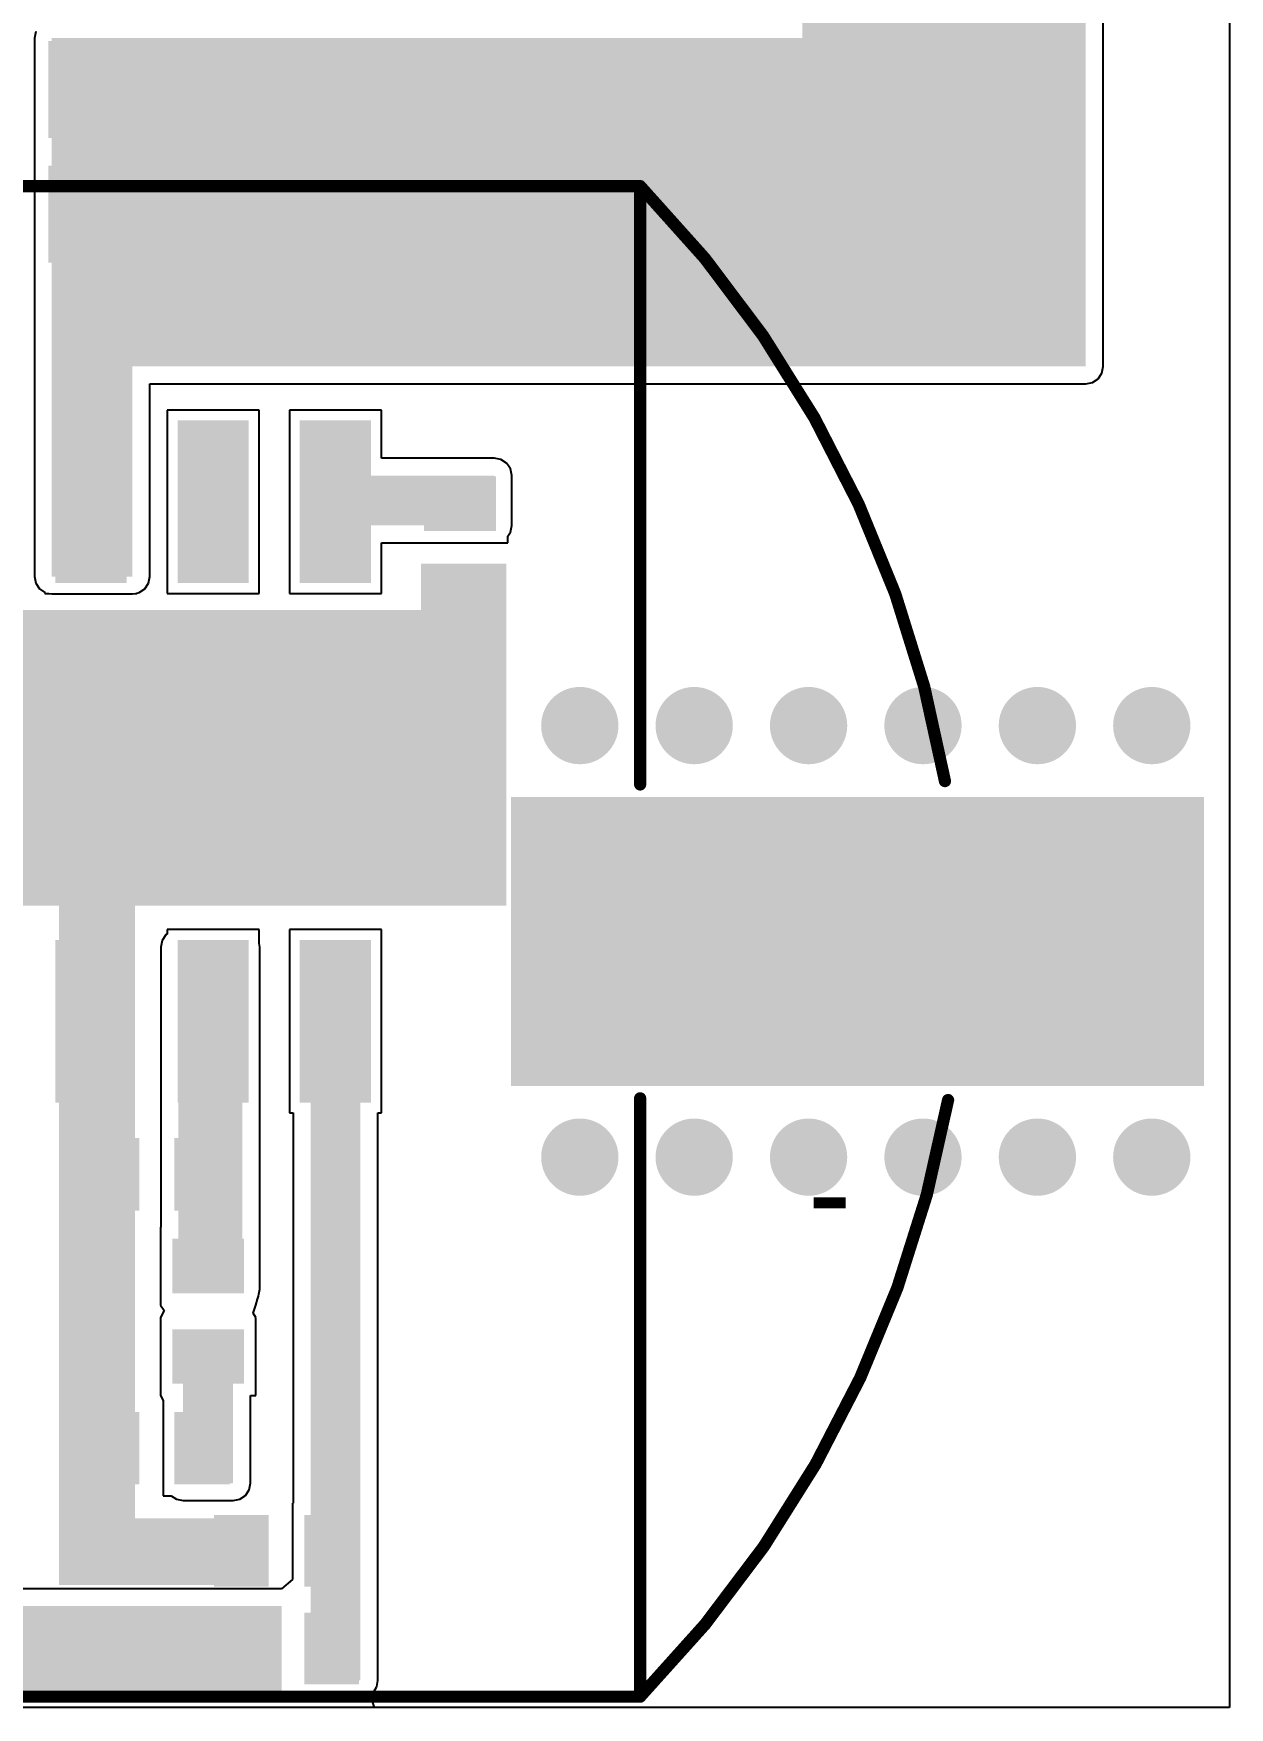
# Model space of a CAD drawing. Header units: millimetres. Extents: x 0 to 212, y 0 to 213.
# Drawn here: x 0.675 to 1.165, y 0.01 to 0.695 of the extents above; entities that cross this region are included whole.
import ezdxf

# ---------------------------------------------------------------- set-up
doc = ezdxf.new("R2010")
doc.units = ezdxf.units.MM
doc.header["$MEASUREMENT"] = 0
for name, color, linetype in [('BottomLayer', 5, 'Continuous'), ('BottomPaste', 16, 'Continuous'), ('BottomSolder', 6, 'Continuous'), ('TopLayer', 1, 'Continuous'), ('TopOverlay', 2, 'Continuous'), ('TopPaste', 8, 'Continuous'), ('TopSolder', 216, 'Continuous'), ('ViaHoleLayer', 16, 'Continuous')]:
    doc.layers.add(name, color=color, linetype=linetype)

# ---------------------------------------------------------------- blocks, each defined once
blk = doc.blocks.new('R___0402_B_3')
at = {"layer": 'BottomLayer'}
for points in [[(-0.0095, 0.0125), (-0.0095, -0.0125), (-0.0275, -0.0125), (-0.0275, 0.0125)], [(0.0275, 0.0125), (0.0275, -0.0125), (0.0095, -0.0125), (0.0095, 0.0125)]]:
    blk.add_hatch(color=5, dxfattribs=at).paths.add_polyline_path(points)
at = {"layer": 'BottomPaste'}
for points in [[(-0.0095, 0.0125), (-0.0095, -0.0125), (-0.0275, -0.0125), (-0.0275, 0.0125)], [(0.0275, 0.0125), (0.0275, -0.0125), (0.0095, -0.0125), (0.0095, 0.0125)]]:
    blk.add_hatch(color=16, dxfattribs=at).paths.add_polyline_path(points)
at = {"layer": 'BottomSolder'}
for points in [[(-0.00733, 0.01467), (-0.00733, -0.01467), (-0.02967, -0.01467), (-0.02967, 0.01467)], [(0.02967, 0.01467), (0.02967, -0.01467), (0.00733, -0.01467), (0.00733, 0.01467)]]:
    blk.add_hatch(color=6, dxfattribs=at).paths.add_polyline_path(points)
blk = doc.blocks.new('R___0402_B_4')
at = {"layer": 'BottomLayer'}
for points in [[(-0.0095, 0.0125), (-0.0095, -0.0125), (-0.0275, -0.0125), (-0.0275, 0.0125)], [(0.0275, 0.0125), (0.0275, -0.0125), (0.0095, -0.0125), (0.0095, 0.0125)]]:
    blk.add_hatch(color=5, dxfattribs=at).paths.add_polyline_path(points)
at = {"layer": 'BottomPaste'}
for points in [[(-0.0095, 0.0125), (-0.0095, -0.0125), (-0.0275, -0.0125), (-0.0275, 0.0125)], [(0.0275, 0.0125), (0.0275, -0.0125), (0.0095, -0.0125), (0.0095, 0.0125)]]:
    blk.add_hatch(color=16, dxfattribs=at).paths.add_polyline_path(points)
at = {"layer": 'BottomSolder'}
for points in [[(-0.00733, 0.01467), (-0.00733, -0.01467), (-0.02967, -0.01467), (-0.02967, 0.01467)], [(0.02967, 0.01467), (0.02967, -0.01467), (0.00733, -0.01467), (0.00733, 0.01467)]]:
    blk.add_hatch(color=6, dxfattribs=at).paths.add_polyline_path(points)
blk = doc.blocks.new('R___0402_B_5')
at = {"layer": 'BottomLayer'}
for points in [[(-0.0095, 0.0125), (-0.0095, -0.0125), (-0.0275, -0.0125), (-0.0275, 0.0125)], [(0.0275, 0.0125), (0.0275, -0.0125), (0.0095, -0.0125), (0.0095, 0.0125)]]:
    blk.add_hatch(color=5, dxfattribs=at).paths.add_polyline_path(points)
at = {"layer": 'BottomPaste'}
for points in [[(-0.0095, 0.0125), (-0.0095, -0.0125), (-0.0275, -0.0125), (-0.0275, 0.0125)], [(0.0275, 0.0125), (0.0275, -0.0125), (0.0095, -0.0125), (0.0095, 0.0125)]]:
    blk.add_hatch(color=16, dxfattribs=at).paths.add_polyline_path(points)
at = {"layer": 'BottomSolder'}
for points in [[(-0.00733, 0.01467), (-0.00733, -0.01467), (-0.02967, -0.01467), (-0.02967, 0.01467)], [(0.02967, 0.01467), (0.02967, -0.01467), (0.00733, -0.01467), (0.00733, 0.01467)]]:
    blk.add_hatch(color=6, dxfattribs=at).paths.add_polyline_path(points)
blk = doc.blocks.new('R___0402_B_6')
at = {"layer": 'BottomLayer'}
for points in [[(-0.0095, 0.0125), (-0.0095, -0.0125), (-0.0275, -0.0125), (-0.0275, 0.0125)], [(0.0275, 0.0125), (0.0275, -0.0125), (0.0095, -0.0125), (0.0095, 0.0125)]]:
    blk.add_hatch(color=5, dxfattribs=at).paths.add_polyline_path(points)
at = {"layer": 'BottomPaste'}
for points in [[(-0.0095, 0.0125), (-0.0095, -0.0125), (-0.0275, -0.0125), (-0.0275, 0.0125)], [(0.0275, 0.0125), (0.0275, -0.0125), (0.0095, -0.0125), (0.0095, 0.0125)]]:
    blk.add_hatch(color=16, dxfattribs=at).paths.add_polyline_path(points)
at = {"layer": 'BottomSolder'}
for points in [[(-0.00733, 0.01467), (-0.00733, -0.01467), (-0.02967, -0.01467), (-0.02967, 0.01467)], [(0.02967, 0.01467), (0.02967, -0.01467), (0.00733, -0.01467), (0.00733, 0.01467)]]:
    blk.add_hatch(color=6, dxfattribs=at).paths.add_polyline_path(points)
blk = doc.blocks.new('C___0402_B_11')
at = {"layer": 'BottomLayer'}
for points in [[(-0.0095, 0.0125), (-0.0095, -0.0125), (-0.0275, -0.0125), (-0.0275, 0.0125)], [(0.0275, 0.0125), (0.0275, -0.0125), (0.0095, -0.0125), (0.0095, 0.0125)]]:
    blk.add_hatch(color=5, dxfattribs=at).paths.add_polyline_path(points)
at = {"layer": 'BottomPaste'}
for points in [[(-0.0095, 0.0125), (-0.0095, -0.0125), (-0.0275, -0.0125), (-0.0275, 0.0125)], [(0.0275, 0.0125), (0.0275, -0.0125), (0.0095, -0.0125), (0.0095, 0.0125)]]:
    blk.add_hatch(color=16, dxfattribs=at).paths.add_polyline_path(points)
at = {"layer": 'BottomSolder'}
for points in [[(-0.00714, 0.01486), (-0.00714, -0.01486), (-0.02986, -0.01486), (-0.02986, 0.01486)], [(0.02986, 0.01486), (0.02986, -0.01486), (0.00714, -0.01486), (0.00714, 0.01486)]]:
    blk.add_hatch(color=6, dxfattribs=at).paths.add_polyline_path(points)
blk = doc.blocks.new('C___0402_B_12')
at = {"layer": 'BottomLayer'}
for points in [[(-0.0095, 0.0125), (-0.0095, -0.0125), (-0.0275, -0.0125), (-0.0275, 0.0125)], [(0.0275, 0.0125), (0.0275, -0.0125), (0.0095, -0.0125), (0.0095, 0.0125)]]:
    blk.add_hatch(color=5, dxfattribs=at).paths.add_polyline_path(points)
at = {"layer": 'BottomPaste'}
for points in [[(-0.0095, 0.0125), (-0.0095, -0.0125), (-0.0275, -0.0125), (-0.0275, 0.0125)], [(0.0275, 0.0125), (0.0275, -0.0125), (0.0095, -0.0125), (0.0095, 0.0125)]]:
    blk.add_hatch(color=16, dxfattribs=at).paths.add_polyline_path(points)
at = {"layer": 'BottomSolder'}
for points in [[(-0.00714, 0.01486), (-0.00714, -0.01486), (-0.02986, -0.01486), (-0.02986, 0.01486)], [(0.02986, 0.01486), (0.02986, -0.01486), (0.00714, -0.01486), (0.00714, 0.01486)]]:
    blk.add_hatch(color=6, dxfattribs=at).paths.add_polyline_path(points)
blk = doc.blocks.new('C___0603_B_14')
at = {"layer": 'BottomLayer'}
for points in [[(-0.045, -0.0175), (-0.045, 0.0175), (-0.015, 0.0175), (-0.015, -0.0175)], [(0.015, -0.0175), (0.015, 0.0175), (0.045, 0.0175), (0.045, -0.0175)]]:
    blk.add_hatch(color=5, dxfattribs=at).paths.add_polyline_path(points)
at = {"layer": 'BottomPaste'}
for points in [[(-0.045, -0.0175), (-0.045, 0.0175), (-0.015, 0.0175), (-0.015, -0.0175)], [(0.015, -0.0175), (0.015, 0.0175), (0.045, 0.0175), (0.045, -0.0175)]]:
    blk.add_hatch(color=16, dxfattribs=at).paths.add_polyline_path(points)
at = {"layer": 'BottomSolder'}
for points in [[(-0.04736, -0.01986), (-0.04736, 0.01986), (-0.01264, 0.01986), (-0.01264, -0.01986)], [(0.01264, -0.01986), (0.01264, 0.01986), (0.04736, 0.01986), (0.04736, -0.01986)]]:
    blk.add_hatch(color=6, dxfattribs=at).paths.add_polyline_path(points)
blk = doc.blocks.new('C___0603_B_15')
at = {"layer": 'BottomLayer'}
for points in [[(-0.045, -0.0175), (-0.045, 0.0175), (-0.015, 0.0175), (-0.015, -0.0175)], [(0.015, -0.0175), (0.015, 0.0175), (0.045, 0.0175), (0.045, -0.0175)]]:
    blk.add_hatch(color=5, dxfattribs=at).paths.add_polyline_path(points)
at = {"layer": 'BottomPaste'}
for points in [[(-0.045, -0.0175), (-0.045, 0.0175), (-0.015, 0.0175), (-0.015, -0.0175)], [(0.015, -0.0175), (0.015, 0.0175), (0.045, 0.0175), (0.045, -0.0175)]]:
    blk.add_hatch(color=16, dxfattribs=at).paths.add_polyline_path(points)
at = {"layer": 'BottomSolder'}
for points in [[(-0.04736, -0.01986), (-0.04736, 0.01986), (-0.01264, 0.01986), (-0.01264, -0.01986)], [(0.01264, -0.01986), (0.01264, 0.01986), (0.04736, 0.01986), (0.04736, -0.01986)]]:
    blk.add_hatch(color=6, dxfattribs=at).paths.add_polyline_path(points)
blk = doc.blocks.new('8_SO_P____P___B_31')
at = {"layer": 'BottomLayer'}
for points in [[(-0.13681, 0.08681), (-0.07579, 0.08681), (-0.07579, 0.06319), (-0.13681, 0.06319)], [(0.07579, 0.08681), (0.13681, 0.08681), (0.13681, 0.06319), (0.07579, 0.06319)], [(-0.04502, 0.04502), (0.04502, 0.04502), (0.04502, -0.04502), (-0.04502, -0.04502)], [(-0.13681, 0.03681), (-0.07579, 0.03681), (-0.07579, 0.01319), (-0.13681, 0.01319)], [(0.07579, 0.03681), (0.13681, 0.03681), (0.13681, 0.01319), (0.07579, 0.01319)], [(-0.13681, -0.01319), (-0.07579, -0.01319), (-0.07579, -0.03681), (-0.13681, -0.03681)], [(0.07579, -0.01319), (0.13681, -0.01319), (0.13681, -0.03681), (0.07579, -0.03681)], [(-0.13681, -0.06319), (-0.07579, -0.06319), (-0.07579, -0.08681), (-0.13681, -0.08681)], [(0.07579, -0.06319), (0.13681, -0.06319), (0.13681, -0.08681), (0.07579, -0.08681)]]:
    blk.add_hatch(color=5, dxfattribs=at).paths.add_polyline_path(points)
at = {"layer": 'BottomPaste'}
for points in [[(-0.13681, 0.08681), (-0.07579, 0.08681), (-0.07579, 0.06319), (-0.13681, 0.06319)], [(0.07579, 0.08681), (0.13681, 0.08681), (0.13681, 0.06319), (0.07579, 0.06319)], [(-0.04502, 0.04502), (0.04502, 0.04502), (0.04502, -0.04502), (-0.04502, -0.04502)], [(-0.13681, 0.03681), (-0.07579, 0.03681), (-0.07579, 0.01319), (-0.13681, 0.01319)], [(0.07579, 0.03681), (0.13681, 0.03681), (0.13681, 0.01319), (0.07579, 0.01319)], [(-0.13681, -0.01319), (-0.07579, -0.01319), (-0.07579, -0.03681), (-0.13681, -0.03681)], [(0.07579, -0.01319), (0.13681, -0.01319), (0.13681, -0.03681), (0.07579, -0.03681)], [(-0.13681, -0.06319), (-0.07579, -0.06319), (-0.07579, -0.08681), (-0.13681, -0.08681)], [(0.07579, -0.06319), (0.13681, -0.06319), (0.13681, -0.08681), (0.07579, -0.08681)]]:
    blk.add_hatch(color=16, dxfattribs=at).paths.add_polyline_path(points)
at = {"layer": 'BottomSolder'}
for points in [[(-0.13957, 0.08957), (-0.07303, 0.08957), (-0.07303, 0.06043), (-0.13957, 0.06043)], [(0.07303, 0.08957), (0.13957, 0.08957), (0.13957, 0.06043), (0.07303, 0.06043)], [(-0.04778, 0.04778), (0.04778, 0.04778), (0.04778, -0.04778), (-0.04778, -0.04778)], [(-0.13957, 0.03957), (-0.07303, 0.03957), (-0.07303, 0.01043), (-0.13957, 0.01043)], [(0.07303, 0.03957), (0.13957, 0.03957), (0.13957, 0.01043), (0.07303, 0.01043)], [(-0.13957, -0.01043), (-0.07303, -0.01043), (-0.07303, -0.03957), (-0.13957, -0.03957)], [(0.07303, -0.01043), (0.13957, -0.01043), (0.13957, -0.03957), (0.07303, -0.03957)], [(-0.13957, -0.06043), (-0.07303, -0.06043), (-0.07303, -0.08957), (-0.13957, -0.08957)], [(0.07303, -0.06043), (0.13957, -0.06043), (0.13957, -0.08957), (0.07303, -0.08957)]]:
    blk.add_hatch(color=6, dxfattribs=at).paths.add_polyline_path(points)
blk = doc.blocks.new('BS_CR2032_8_44')
at = {"layer": 'TopLayer'}
for points in [[(0.38681, 0.0748), (0.52461, 0.0748), (0.52461, -0.0748), (0.38681, -0.0748)], [(-0.5935, 0.05512), (-0.31792, 0.05512), (-0.31792, -0.05512), (-0.5935, -0.05512)]]:
    blk.add_hatch(color=1, dxfattribs=at).paths.add_polyline_path(points)
at = {"layer": 'TopPaste'}
for points in [[(0.38681, 0.0748), (0.52461, 0.0748), (0.52461, -0.0748), (0.38681, -0.0748)], [(-0.5935, 0.05512), (-0.31792, 0.05512), (-0.31792, -0.05512), (-0.5935, -0.05512)]]:
    blk.add_hatch(color=8, dxfattribs=at).paths.add_polyline_path(points)
at = {"layer": 'TopSolder'}
for points in [[(0.38281, 0.0788), (0.52861, 0.0788), (0.52861, -0.0788), (0.38281, -0.0788)], [(-0.5975, 0.05912), (-0.31391, 0.05912), (-0.31391, -0.05912), (-0.5975, -0.05912)]]:
    blk.add_hatch(color=216, dxfattribs=at).paths.add_polyline_path(points)
at = {"layer": 'TopOverlay', "const_width": 0.005}
for points in [[(-0.49275, 0.06493, -0.149915), (-0.36677, 0.30906)], [(-0.36677, -0.30906, -0.150998), (-0.49147, -0.06559)]]:
    blk.add_lwpolyline(points, format="xyb", dxfattribs=at)
for points in [[(0.25819, 0.30906), (-0.36681, 0.30906)], [(-0.36677, 0.30906), (-0.36677, 0.06422)], [(0.30004, 0.2559), (0.25819, 0.30906)], [(0.4535, 0.2559), (0.30004, 0.2559)], [(0.4535, 0.2559), (0.4535, 0.15157)], [(0.33397, 0.19095), (0.33397, -0.19095)], [(0.43382, 0.19095), (0.33539, 0.19095)], [(0.43382, 0.19095), (0.43382, 0.15157)], [(0.4535, 0.15157), (0.43382, 0.15157)], [(-0.36677, -0.06422), (-0.36677, -0.30906)], [(0.4324, -0.15157), (0.4324, -0.19095)], [(0.45208, -0.15157), (0.4324, -0.15157)], [(0.45208, -0.15157), (0.45208, -0.2559)], [(0.4324, -0.19095), (0.33397, -0.19095)], [(0.29988, -0.2559), (0.25456, -0.30906)], [(0.45208, -0.2559), (0.29988, -0.2559)], [(0.25456, -0.30906), (-0.36677, -0.30906)]]:
    blk.add_lwpolyline(points, dxfattribs=at)
at = {"layer": 'TopOverlay', "const_width": 0.0025}
for points in [[(-0.36806, 0.30906, 1), (-0.36556, 0.30906, 1)], [(-0.36802, 0.30906, 1), (-0.36552, 0.30906, 1)], [(-0.36802, 0.30906, 1), (-0.36552, 0.30906, 1)], [(0.25694, 0.30906, 1), (0.25944, 0.30906, 1)], [(0.25694, 0.30906, 1), (0.25944, 0.30906, 1)], [(0.29879, 0.2559, 1), (0.30129, 0.2559, 1)], [(0.29879, 0.2559, 1), (0.30129, 0.2559, 1)], [(0.45225, 0.2559, 1), (0.45475, 0.2559, 1)], [(0.45225, 0.2559, 1), (0.45475, 0.2559, 1)], [(0.33272, 0.19095, 1), (0.33522, 0.19095, 1)], [(0.33414, 0.19095, 1), (0.33664, 0.19095, 1)], [(0.43257, 0.19095, 1), (0.43507, 0.19095, 1)], [(0.43257, 0.19095, 1), (0.43507, 0.19095, 1)], [(0.43257, 0.15157, 1), (0.43507, 0.15157, 1)], [(0.43257, 0.15157, 1), (0.43507, 0.15157, 1)], [(0.45225, 0.15157, 1), (0.45475, 0.15157, 1)], [(0.45225, 0.15157, 1), (0.45475, 0.15157, 1)], [(-0.494, 0.06493, 1), (-0.4915, 0.06493, 1)], [(-0.36802, 0.06422, 1), (-0.36552, 0.06422, 1)], [(-0.49272, -0.06559, 1), (-0.49022, -0.06559, 1)], [(-0.36802, -0.06422, 1), (-0.36552, -0.06422, 1)], [(0.43115, -0.15157, 1), (0.43365, -0.15157, 1)], [(0.43115, -0.15157, 1), (0.43365, -0.15157, 1)], [(0.45083, -0.15157, 1), (0.45333, -0.15157, 1)], [(0.45083, -0.15157, 1), (0.45333, -0.15157, 1)], [(0.33272, -0.19095, 1), (0.33522, -0.19095, 1)], [(0.33272, -0.19095, 1), (0.33522, -0.19095, 1)], [(0.43115, -0.19095, 1), (0.43365, -0.19095, 1)], [(0.43115, -0.19095, 1), (0.43365, -0.19095, 1)], [(0.29863, -0.2559, 1), (0.30113, -0.2559, 1)], [(0.29863, -0.2559, 1), (0.30113, -0.2559, 1)], [(0.45083, -0.2559, 1), (0.45333, -0.2559, 1)], [(0.45083, -0.2559, 1), (0.45333, -0.2559, 1)], [(-0.36802, -0.30906, 1), (-0.36552, -0.30906, 1)], [(-0.36802, -0.30906, 1), (-0.36552, -0.30906, 1)], [(-0.36802, -0.30906, 1), (-0.36552, -0.30906, 1)], [(0.25331, -0.30906, 1), (0.25581, -0.30906, 1)], [(0.25331, -0.30906, 1), (0.25581, -0.30906, 1)]]:
    blk.add_lwpolyline(points, format="xyb", close=True, dxfattribs=at)
at = {"layer": 'TopOverlay'}
for s, p in [('+', (0.24306, 0.09488)), ('-', (-0.45324, 0.09152))]:
    blk.add_text(s, height=0.04, dxfattribs=at).set_placement(p)

msp = doc.modelspace()

# ---------------------------------------------------------------- hatches: boundary and pattern name
at = {"layer": 'BottomLayer'}
for points in [[(1.106, 1.12976), (0.99, 1.12976), (0.99, 0.559), (1.106, 0.559)], [(0.683, 0.559), (1.083, 0.559), (1.083, 0.69332), (0.683, 0.69332)], [(0.716, 0.69332), (0.683, 0.69332), (0.683, 0.473), (0.716, 0.473)], [(0.7896, 0.51432), (0.7896, 0.4939), (0.864, 0.4939), (0.864, 0.51432)], [(0.834, 0.47832), (0.834, 0.43832), (0.869, 0.43832), (0.869, 0.47832)], [(0.52, 0.45932), (0.52, 0.33832), (0.869, 0.33832), (0.869, 0.45932)], [(0.717, 0.38432), (0.686, 0.38432), (0.686, 0.06332), (0.717, 0.06332)], [(0.761, 0.32132), (0.73474, 0.32132), (0.73474, 0.18132), (0.761, 0.18132)], [(0.78885, 0.02132), (0.80927, 0.02132), (0.80927, 0.32064), (0.78885, 0.32064)], [(0.75715, 0.16232), (0.73673, 0.16232), (0.73673, 0.102), (0.75715, 0.102)], [(0.77008, 0.06032), (0.77008, 0.08759), (0.686, 0.08759), (0.686, 0.06032)], [(0.319, 0.05167), (0.319, 0.015), (0.777, 0.015), (0.777, 0.05167)]]:
    msp.add_hatch(color=5, dxfattribs=at).paths.add_polyline_path(points)
h = msp.add_hatch(color=5, dxfattribs=at)
edge = h.paths.add_edge_path()
edge.add_arc((0.696, 0.43632), 0.01181, 0, 360)
h = msp.add_hatch(color=5, dxfattribs=at)
edge = h.paths.add_edge_path()
edge.add_arc((0.747, 0.43632), 0.01181, 0, 360)
h = msp.add_hatch(color=5, dxfattribs=at)
edge = h.paths.add_edge_path()
edge.add_arc((0.796, 0.43632), 0.01181, 0, 360)
h = msp.add_hatch(color=5, dxfattribs=at)
edge = h.paths.add_edge_path()
edge.add_arc((0.899, 0.412), 0.01181, 0, 360)
h = msp.add_hatch(color=5, dxfattribs=at)
edge = h.paths.add_edge_path()
edge.add_arc((0.9458, 0.412), 0.01181, 0, 360)
h = msp.add_hatch(color=5, dxfattribs=at)
edge = h.paths.add_edge_path()
edge.add_arc((0.9926, 0.412), 0.01181, 0, 360)
h = msp.add_hatch(color=5, dxfattribs=at)
edge = h.paths.add_edge_path()
edge.add_arc((1.0394, 0.412), 0.01181, 0, 360)
h = msp.add_hatch(color=5, dxfattribs=at)
edge = h.paths.add_edge_path()
edge.add_arc((1.0862, 0.412), 0.01181, 0, 360)
h = msp.add_hatch(color=5, dxfattribs=at)
edge = h.paths.add_edge_path()
edge.add_arc((1.133, 0.412), 0.01181, 0, 360)
h = msp.add_hatch(color=5, dxfattribs=at)
edge = h.paths.add_edge_path()
edge.add_arc((0.698, 0.36232), 0.01181, 0, 360)
h = msp.add_hatch(color=5, dxfattribs=at)
edge = h.paths.add_edge_path()
edge.add_arc((0.748, 0.36232), 0.01181, 0, 360)
h = msp.add_hatch(color=5, dxfattribs=at)
edge = h.paths.add_edge_path()
edge.add_arc((0.798, 0.36232), 0.01181, 0, 360)
h = msp.add_hatch(color=5, dxfattribs=at)
edge = h.paths.add_edge_path()
edge.add_arc((0.899, 0.23541), 0.01181, 0, 360)
h = msp.add_hatch(color=5, dxfattribs=at)
edge = h.paths.add_edge_path()
edge.add_arc((0.9458, 0.23541), 0.01181, 0, 360)
h = msp.add_hatch(color=5, dxfattribs=at)
edge = h.paths.add_edge_path()
edge.add_arc((0.9926, 0.23541), 0.01181, 0, 360)
h = msp.add_hatch(color=5, dxfattribs=at)
edge = h.paths.add_edge_path()
edge.add_arc((1.0394, 0.23541), 0.01181, 0, 360)
h = msp.add_hatch(color=5, dxfattribs=at)
edge = h.paths.add_edge_path()
edge.add_arc((1.0862, 0.23541), 0.01181, 0, 360)
h = msp.add_hatch(color=5, dxfattribs=at)
edge = h.paths.add_edge_path()
edge.add_arc((1.133, 0.23541), 0.01181, 0, 360)
h = msp.add_hatch(color=5, dxfattribs=at)
edge = h.paths.add_edge_path()
edge.add_arc((0.701, 0.19532), 0.01181, 0, 360)
h = msp.add_hatch(color=5, dxfattribs=at)
edge = h.paths.add_edge_path()
edge.add_arc((0.701, 0.16132), 0.01181, 0, 360)
at = {"layer": 'BottomSolder'}
h = msp.add_hatch(color=6, dxfattribs=at)
edge = h.paths.add_edge_path()
edge.add_arc((0.696, 0.43632), 0.01581, 0, 360)
h = msp.add_hatch(color=6, dxfattribs=at)
edge = h.paths.add_edge_path()
edge.add_arc((0.747, 0.43632), 0.01581, 0, 360)
h = msp.add_hatch(color=6, dxfattribs=at)
edge = h.paths.add_edge_path()
edge.add_arc((0.796, 0.43632), 0.01581, 0, 360)
h = msp.add_hatch(color=6, dxfattribs=at)
edge = h.paths.add_edge_path()
edge.add_arc((0.899, 0.412), 0.01581, 0, 360)
h = msp.add_hatch(color=6, dxfattribs=at)
edge = h.paths.add_edge_path()
edge.add_arc((0.9458, 0.412), 0.01581, 0, 360)
h = msp.add_hatch(color=6, dxfattribs=at)
edge = h.paths.add_edge_path()
edge.add_arc((0.9926, 0.412), 0.01581, 0, 360)
h = msp.add_hatch(color=6, dxfattribs=at)
edge = h.paths.add_edge_path()
edge.add_arc((1.0394, 0.412), 0.01581, 0, 360)
h = msp.add_hatch(color=6, dxfattribs=at)
edge = h.paths.add_edge_path()
edge.add_arc((1.0862, 0.412), 0.01581, 0, 360)
h = msp.add_hatch(color=6, dxfattribs=at)
edge = h.paths.add_edge_path()
edge.add_arc((1.133, 0.412), 0.01581, 0, 360)
h = msp.add_hatch(color=6, dxfattribs=at)
edge = h.paths.add_edge_path()
edge.add_arc((0.698, 0.36232), 0.01581, 0, 360)
h = msp.add_hatch(color=6, dxfattribs=at)
edge = h.paths.add_edge_path()
edge.add_arc((0.748, 0.36232), 0.01581, 0, 360)
h = msp.add_hatch(color=6, dxfattribs=at)
edge = h.paths.add_edge_path()
edge.add_arc((0.798, 0.36232), 0.01581, 0, 360)
h = msp.add_hatch(color=6, dxfattribs=at)
edge = h.paths.add_edge_path()
edge.add_arc((0.899, 0.23541), 0.01581, 0, 360)
h = msp.add_hatch(color=6, dxfattribs=at)
edge = h.paths.add_edge_path()
edge.add_arc((0.9458, 0.23541), 0.01581, 0, 360)
h = msp.add_hatch(color=6, dxfattribs=at)
edge = h.paths.add_edge_path()
edge.add_arc((0.9926, 0.23541), 0.01581, 0, 360)
h = msp.add_hatch(color=6, dxfattribs=at)
edge = h.paths.add_edge_path()
edge.add_arc((1.0394, 0.23541), 0.01581, 0, 360)
h = msp.add_hatch(color=6, dxfattribs=at)
edge = h.paths.add_edge_path()
edge.add_arc((1.0862, 0.23541), 0.01581, 0, 360)
h = msp.add_hatch(color=6, dxfattribs=at)
edge = h.paths.add_edge_path()
edge.add_arc((1.133, 0.23541), 0.01581, 0, 360)
at = {"layer": 'TopLayer'}
h = msp.add_hatch(color=1, dxfattribs=at)
edge = h.paths.add_edge_path()
edge.add_arc((0.696, 0.43632), 0.01181, 0, 360)
h = msp.add_hatch(color=1, dxfattribs=at)
edge = h.paths.add_edge_path()
edge.add_arc((0.747, 0.43632), 0.01181, 0, 360)
h = msp.add_hatch(color=1, dxfattribs=at)
edge = h.paths.add_edge_path()
edge.add_arc((0.796, 0.43632), 0.01181, 0, 360)
h = msp.add_hatch(color=1, dxfattribs=at)
edge = h.paths.add_edge_path()
edge.add_arc((0.899, 0.412), 0.01181, 0, 360)
h = msp.add_hatch(color=1, dxfattribs=at)
edge = h.paths.add_edge_path()
edge.add_arc((0.9458, 0.412), 0.01181, 0, 360)
h = msp.add_hatch(color=1, dxfattribs=at)
edge = h.paths.add_edge_path()
edge.add_arc((0.9926, 0.412), 0.01181, 0, 360)
h = msp.add_hatch(color=1, dxfattribs=at)
edge = h.paths.add_edge_path()
edge.add_arc((1.0394, 0.412), 0.01181, 0, 360)
h = msp.add_hatch(color=1, dxfattribs=at)
edge = h.paths.add_edge_path()
edge.add_arc((1.0862, 0.412), 0.01181, 0, 360)
h = msp.add_hatch(color=1, dxfattribs=at)
edge = h.paths.add_edge_path()
edge.add_arc((1.133, 0.412), 0.01181, 0, 360)
h = msp.add_hatch(color=1, dxfattribs=at)
edge = h.paths.add_edge_path()
edge.add_arc((0.698, 0.36232), 0.01181, 0, 360)
h = msp.add_hatch(color=1, dxfattribs=at)
edge = h.paths.add_edge_path()
edge.add_arc((0.748, 0.36232), 0.01181, 0, 360)
h = msp.add_hatch(color=1, dxfattribs=at)
edge = h.paths.add_edge_path()
edge.add_arc((0.798, 0.36232), 0.01181, 0, 360)
h = msp.add_hatch(color=1, dxfattribs=at)
edge = h.paths.add_edge_path()
edge.add_arc((0.899, 0.23541), 0.01181, 0, 360)
h = msp.add_hatch(color=1, dxfattribs=at)
edge = h.paths.add_edge_path()
edge.add_arc((0.9458, 0.23541), 0.01181, 0, 360)
h = msp.add_hatch(color=1, dxfattribs=at)
edge = h.paths.add_edge_path()
edge.add_arc((0.9926, 0.23541), 0.01181, 0, 360)
h = msp.add_hatch(color=1, dxfattribs=at)
edge = h.paths.add_edge_path()
edge.add_arc((1.0394, 0.23541), 0.01181, 0, 360)
h = msp.add_hatch(color=1, dxfattribs=at)
edge = h.paths.add_edge_path()
edge.add_arc((1.0862, 0.23541), 0.01181, 0, 360)
h = msp.add_hatch(color=1, dxfattribs=at)
edge = h.paths.add_edge_path()
edge.add_arc((1.133, 0.23541), 0.01181, 0, 360)
h = msp.add_hatch(color=1, dxfattribs=at)
edge = h.paths.add_edge_path()
edge.add_arc((0.701, 0.19532), 0.01181, 0, 360)
h = msp.add_hatch(color=1, dxfattribs=at)
edge = h.paths.add_edge_path()
edge.add_arc((0.701, 0.16132), 0.01181, 0, 360)
at = {"layer": 'TopSolder'}
h = msp.add_hatch(color=216, dxfattribs=at)
edge = h.paths.add_edge_path()
edge.add_arc((0.696, 0.43632), 0.01581, 0, 360)
h = msp.add_hatch(color=216, dxfattribs=at)
edge = h.paths.add_edge_path()
edge.add_arc((0.747, 0.43632), 0.01581, 0, 360)
h = msp.add_hatch(color=216, dxfattribs=at)
edge = h.paths.add_edge_path()
edge.add_arc((0.796, 0.43632), 0.01581, 0, 360)
h = msp.add_hatch(color=216, dxfattribs=at)
edge = h.paths.add_edge_path()
edge.add_arc((0.899, 0.412), 0.01581, 0, 360)
h = msp.add_hatch(color=216, dxfattribs=at)
edge = h.paths.add_edge_path()
edge.add_arc((0.9458, 0.412), 0.01581, 0, 360)
h = msp.add_hatch(color=216, dxfattribs=at)
edge = h.paths.add_edge_path()
edge.add_arc((0.9926, 0.412), 0.01581, 0, 360)
h = msp.add_hatch(color=216, dxfattribs=at)
edge = h.paths.add_edge_path()
edge.add_arc((1.0394, 0.412), 0.01581, 0, 360)
h = msp.add_hatch(color=216, dxfattribs=at)
edge = h.paths.add_edge_path()
edge.add_arc((1.0862, 0.412), 0.01581, 0, 360)
h = msp.add_hatch(color=216, dxfattribs=at)
edge = h.paths.add_edge_path()
edge.add_arc((1.133, 0.412), 0.01581, 0, 360)
h = msp.add_hatch(color=216, dxfattribs=at)
edge = h.paths.add_edge_path()
edge.add_arc((0.698, 0.36232), 0.01581, 0, 360)
h = msp.add_hatch(color=216, dxfattribs=at)
edge = h.paths.add_edge_path()
edge.add_arc((0.748, 0.36232), 0.01581, 0, 360)
h = msp.add_hatch(color=216, dxfattribs=at)
edge = h.paths.add_edge_path()
edge.add_arc((0.798, 0.36232), 0.01581, 0, 360)
h = msp.add_hatch(color=216, dxfattribs=at)
edge = h.paths.add_edge_path()
edge.add_arc((0.899, 0.23541), 0.01581, 0, 360)
h = msp.add_hatch(color=216, dxfattribs=at)
edge = h.paths.add_edge_path()
edge.add_arc((0.9458, 0.23541), 0.01581, 0, 360)
h = msp.add_hatch(color=216, dxfattribs=at)
edge = h.paths.add_edge_path()
edge.add_arc((0.9926, 0.23541), 0.01581, 0, 360)
h = msp.add_hatch(color=216, dxfattribs=at)
edge = h.paths.add_edge_path()
edge.add_arc((1.0394, 0.23541), 0.01581, 0, 360)
h = msp.add_hatch(color=216, dxfattribs=at)
edge = h.paths.add_edge_path()
edge.add_arc((1.0862, 0.23541), 0.01581, 0, 360)
h = msp.add_hatch(color=216, dxfattribs=at)
edge = h.paths.add_edge_path()
edge.add_arc((1.133, 0.23541), 0.01581, 0, 360)
at = {"layer": 'ViaHoleLayer'}
h = msp.add_hatch(color=16, dxfattribs=at)
edge = h.paths.add_edge_path()
edge.add_arc((0.696, 0.43632), 0.00591, 0, 360)
h = msp.add_hatch(color=16, dxfattribs=at)
edge = h.paths.add_edge_path()
edge.add_arc((0.747, 0.43632), 0.00591, 0, 360)
h = msp.add_hatch(color=16, dxfattribs=at)
edge = h.paths.add_edge_path()
edge.add_arc((0.796, 0.43632), 0.00591, 0, 360)
h = msp.add_hatch(color=16, dxfattribs=at)
edge = h.paths.add_edge_path()
edge.add_arc((0.899, 0.412), 0.00591, 0, 360)
h = msp.add_hatch(color=16, dxfattribs=at)
edge = h.paths.add_edge_path()
edge.add_arc((0.9458, 0.412), 0.00591, 0, 360)
h = msp.add_hatch(color=16, dxfattribs=at)
edge = h.paths.add_edge_path()
edge.add_arc((0.9926, 0.412), 0.00591, 0, 360)
h = msp.add_hatch(color=16, dxfattribs=at)
edge = h.paths.add_edge_path()
edge.add_arc((1.0394, 0.412), 0.00591, 0, 360)
h = msp.add_hatch(color=16, dxfattribs=at)
edge = h.paths.add_edge_path()
edge.add_arc((1.0862, 0.412), 0.00591, 0, 360)
h = msp.add_hatch(color=16, dxfattribs=at)
edge = h.paths.add_edge_path()
edge.add_arc((1.133, 0.412), 0.00591, 0, 360)
h = msp.add_hatch(color=16, dxfattribs=at)
edge = h.paths.add_edge_path()
edge.add_arc((0.698, 0.36232), 0.00591, 0, 360)
h = msp.add_hatch(color=16, dxfattribs=at)
edge = h.paths.add_edge_path()
edge.add_arc((0.748, 0.36232), 0.00591, 0, 360)
h = msp.add_hatch(color=16, dxfattribs=at)
edge = h.paths.add_edge_path()
edge.add_arc((0.798, 0.36232), 0.00591, 0, 360)
h = msp.add_hatch(color=16, dxfattribs=at)
edge = h.paths.add_edge_path()
edge.add_arc((0.899, 0.23541), 0.00591, 0, 360)
h = msp.add_hatch(color=16, dxfattribs=at)
edge = h.paths.add_edge_path()
edge.add_arc((0.9458, 0.23541), 0.00591, 0, 360)
h = msp.add_hatch(color=16, dxfattribs=at)
edge = h.paths.add_edge_path()
edge.add_arc((0.9926, 0.23541), 0.00591, 0, 360)
h = msp.add_hatch(color=16, dxfattribs=at)
edge = h.paths.add_edge_path()
edge.add_arc((1.0394, 0.23541), 0.00591, 0, 360)
h = msp.add_hatch(color=16, dxfattribs=at)
edge = h.paths.add_edge_path()
edge.add_arc((1.0862, 0.23541), 0.00591, 0, 360)
h = msp.add_hatch(color=16, dxfattribs=at)
edge = h.paths.add_edge_path()
edge.add_arc((1.133, 0.23541), 0.00591, 0, 360)
h = msp.add_hatch(color=16, dxfattribs=at)
edge = h.paths.add_edge_path()
edge.add_arc((0.701, 0.19532), 0.00591, 0, 360)
h = msp.add_hatch(color=16, dxfattribs=at)
edge = h.paths.add_edge_path()
edge.add_arc((0.701, 0.16132), 0.00591, 0, 360)

# ---------------------------------------------------------------- linework, layer by layer
at = {"layer": 'BottomLayer'}
for p, q in [((1.1648, 3.90204), (1.1648, 0.0102)), ((1.11314, 0.559), (1.11314, 1.07728)), ((0.67641, 0.69605), (0.67586, 0.69332)), ((0.67586, 0.69332), (0.67586, 0.559)), ((0.67586, 0.559), (0.67586, 0.473)), ((1.11105, 0.55395), (1.11259, 0.55627)), ((1.11259, 0.55627), (1.11314, 0.559)), ((0.72314, 0.473), (0.72314, 0.55186)), ((0.72314, 0.55186), (1.106, 0.55186)), ((1.106, 0.55186), (1.10873, 0.55241)), ((1.10873, 0.55241), (1.11105, 0.55395)), ((0.76781, 0.54113), (0.73019, 0.54113)), ((0.73019, 0.54113), (0.73019, 0.46611)), ((0.76781, 0.46611), (0.76781, 0.54113)), ((0.81781, 0.54113), (0.78019, 0.54113)), ((0.78019, 0.54113), (0.78019, 0.46611)), ((0.81781, 0.52146), (0.81781, 0.54113)), ((0.864, 0.52146), (0.81781, 0.52146)), ((0.86673, 0.52091), (0.864, 0.52146)), ((0.86905, 0.51937), (0.86673, 0.52091)), ((0.86941, 0.51882), (0.86905, 0.51937)), ((0.8695, 0.51882), (0.86941, 0.51882)), ((0.8695, 0.51869), (0.8695, 0.51882)), ((0.87059, 0.51705), (0.8695, 0.51869)), ((0.87114, 0.51432), (0.87059, 0.51705)), ((0.87114, 0.4939), (0.87114, 0.51432)), ((0.87059, 0.49117), (0.87114, 0.4939)), ((0.81781, 0.46611), (0.81781, 0.48676)), ((0.81781, 0.48676), (0.864, 0.48676)), ((0.864, 0.48676), (0.86428, 0.48682)), ((0.86428, 0.48682), (0.8695, 0.48682)), ((0.8695, 0.48953), (0.87059, 0.49117)), ((0.8695, 0.48682), (0.8695, 0.48953)), ((0.67586, 0.473), (0.67641, 0.47027)), ((0.72259, 0.47027), (0.72314, 0.473)), ((0.67641, 0.47027), (0.67795, 0.46795)), ((0.67795, 0.46795), (0.68019, 0.46646)), ((0.68019, 0.46646), (0.68019, 0.46611)), ((0.68019, 0.46611), (0.68177, 0.46611)), ((0.68177, 0.46611), (0.683, 0.46586)), ((0.683, 0.46586), (0.716, 0.46586)), ((0.716, 0.46586), (0.71723, 0.46611)), ((0.71723, 0.46611), (0.71781, 0.46611)), ((0.71781, 0.46622), (0.71873, 0.46641)), ((0.71781, 0.46611), (0.71781, 0.46622)), ((0.71873, 0.46641), (0.72105, 0.46795)), ((0.72105, 0.46795), (0.72259, 0.47027)), ((0.73019, 0.46611), (0.76781, 0.46611)), ((0.78019, 0.46611), (0.81781, 0.46611)), ((0.72814, 0.32405), (0.7276, 0.32132)), ((0.72969, 0.32637), (0.72814, 0.32405)), ((0.73019, 0.3267), (0.72969, 0.32637)), ((0.76781, 0.32853), (0.73019, 0.32853)), ((0.73019, 0.32853), (0.73019, 0.3267)), ((0.76781, 0.32296), (0.76781, 0.32853)), ((0.76814, 0.32132), (0.76781, 0.32296)), ((0.81781, 0.32853), (0.78019, 0.32853)), ((0.78019, 0.32853), (0.78019, 0.25351)), ((0.81781, 0.25351), (0.81781, 0.32853)), ((0.7276, 0.32132), (0.7276, 0.20682)), ((0.76814, 0.18132), (0.76814, 0.32132)), ((0.78019, 0.25351), (0.78171, 0.25351)), ((0.78171, 0.25351), (0.78171, 0.09382)), ((0.8164, 0.02132), (0.8164, 0.25351)), ((0.8164, 0.25351), (0.81781, 0.25351)), ((0.7276, 0.20682), (0.7275, 0.20682)), ((0.7275, 0.20682), (0.7275, 0.17482)), ((0.76721, 0.17727), (0.76759, 0.17859)), ((0.76759, 0.17859), (0.76774, 0.17931)), ((0.76774, 0.17931), (0.76814, 0.18132)), ((0.7275, 0.17482), (0.7275, 0.17482)), ((0.7275, 0.17482), (0.72899, 0.17271)), ((0.72899, 0.17271), (0.7275, 0.16982)), ((0.76531, 0.17152), (0.7665, 0.17482)), ((0.7665, 0.16982), (0.76531, 0.17152)), ((0.7665, 0.17482), (0.76721, 0.17727)), ((0.7665, 0.17482), (0.7665, 0.17482)), ((0.7275, 0.16982), (0.7275, 0.16982)), ((0.7275, 0.16982), (0.7275, 0.13782)), ((0.7665, 0.13782), (0.7665, 0.16982)), ((0.7665, 0.16982), (0.7665, 0.16982)), ((0.7275, 0.13782), (0.7275, 0.13782)), ((0.7275, 0.13782), (0.7285, 0.13582)), ((0.76429, 0.102), (0.76429, 0.13782)), ((0.76429, 0.13782), (0.7665, 0.13782)), ((0.7285, 0.13582), (0.7285, 0.09682)), ((0.7285, 0.09682), (0.73189, 0.09682)), ((0.73189, 0.09682), (0.734, 0.09541)), ((0.75988, 0.09541), (0.7622, 0.09695)), ((0.7622, 0.09695), (0.76375, 0.09927)), ((0.76375, 0.09927), (0.76429, 0.102)), ((0.734, 0.09541), (0.73673, 0.09486)), ((0.73673, 0.09486), (0.75715, 0.09486)), ((0.75715, 0.09486), (0.75988, 0.09541)), ((0.78171, 0.09382), (0.7815, 0.09382)), ((0.7815, 0.09382), (0.7815, 0.06264)), ((0.7815, 0.06264), (0.777, 0.0588)), ((0.777, 0.0588), (0.33514, 0.0588)), ((0.81591, 0.01882), (0.8164, 0.02132)), ((0.8135, 0.01482), (0.81481, 0.01692)), ((0.81497, 0.0102), (0.8135, 0.01482)), ((0.81481, 0.01692), (0.81586, 0.01859)), ((0.81586, 0.01859), (0.81591, 0.01882)), ((1.1648, 0.0102), (0.81497, 0.0102))]:
    msp.add_line(p, q, dxfattribs=at)
at = {"layer": 'TopLayer'}
for p, q in [((1.1648, 4.63667), (1.1648, 0.0102)), ((1.1648, 0.0102), (0.0102, 0.0102))]:
    msp.add_line(p, q, dxfattribs=at)

# ---------------------------------------------------------------- block references
for name, p in [('C___0603_B_14', (0.669, 0.67232)), ('C___0603_B_15', (0.669, 0.62132)), ('C___0402_B_12', (0.726, 0.22832)), ('C___0402_B_11', (0.726, 0.11632)), ('R___0402_B_3', (0.779, 0.07432))]:
    msp.add_blockref(name, p)
for name, p, rotation in [('BS_CR2032_8_44', (0.55692, 0.3237), 180), ('8_SO_P____P___B_31', (0.724, 0.39732), 270), ('R___0402_B_4', (0.85, 0.48432), 90), ('R___0402_B_5', (0.747, 0.17232), 90), ('R___0402_B_6', (0.779, 0.03432), 180)]:
    msp.add_blockref(name, p, dxfattribs=dict(rotation=rotation))

doc.saveas('drawing.dxf')
